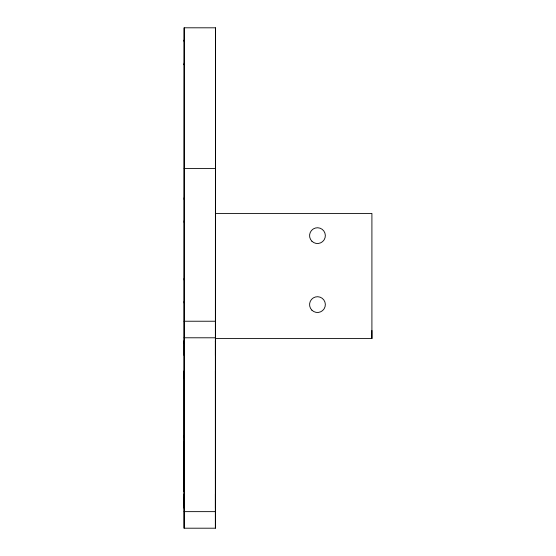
<?xml version="1.0" encoding="UTF-8"?>
<svg xmlns="http://www.w3.org/2000/svg" width="556" height="556" viewBox="0 0 556 556"><rect width="100%" height="100%" fill="white"/><g stroke="black" fill="none" stroke-linecap="round" stroke-linejoin="round"><path stroke-width="0.83" d="M184.092 504.792L184.092 497.398M184.092 343.108L184.092 355.472M184.161 64.336L184.161 64.76L184.161 63.106M184.161 40.539L184.161 40.122L184.161 41.77M184.092 508.233L184.092 493.957M184.092 343.198L184.092 341.189M184.092 321.229L184.161 27.8L215.457 27.814L215.38 528.2L184.092 528.2L184.092 321.229L215.38 321.236L215.38 528.2M184.154 441.735L184.133 491.636L184.112 370.921L184.112 378.129M184.154 436.495L184.154 436.078L184.154 437.725M184.092 528.2L184.161 27.8M215.45 64.343L215.45 64.76L215.45 63.106M215.45 40.539L215.45 40.122L215.457 41.77M215.38 508.24L215.38 493.957M215.38 355.472L215.38 341.189M215.38 321.236L215.45 27.814M215.45 441.742L215.429 491.643L215.401 370.921L215.408 378.129M215.45 436.495L215.45 436.078L215.45 437.725M184.14 168.524L215.436 168.524M215.436 213.414L371.908 213.414L371.908 338.583L215.436 338.583M184.092 337.784L215.38 337.798M184.092 511.638L215.38 511.638M215.45 197.811L215.457 199.465M215.443 459.061L215.45 460.715M215.401 471.3L215.401 478.507M184.161 197.811L184.161 199.465M184.161 220.801L184.161 222.449M184.154 278.382L184.154 280.036M184.154 301.373L184.154 303.02M184.154 459.061L184.154 460.715M184.105 471.3L184.112 478.507M371.901 330.445L371.901 338.583M215.38 341.301L215.38 340.939L215.38 341.301M184.092 341.301L184.092 340.939L184.092 341.301M311.881 241.207A7.888 7.888 0 0 0 325.079 237.669A7.888 7.888 0 0 0 315.419 228.016A7.888 7.888 0 0 0 311.881 241.207M311.881 310.172A7.888 7.888 0 0 0 325.079 306.641A7.888 7.888 0 0 0 315.419 296.98A7.888 7.888 0 0 0 311.881 310.172"/></g></svg>
